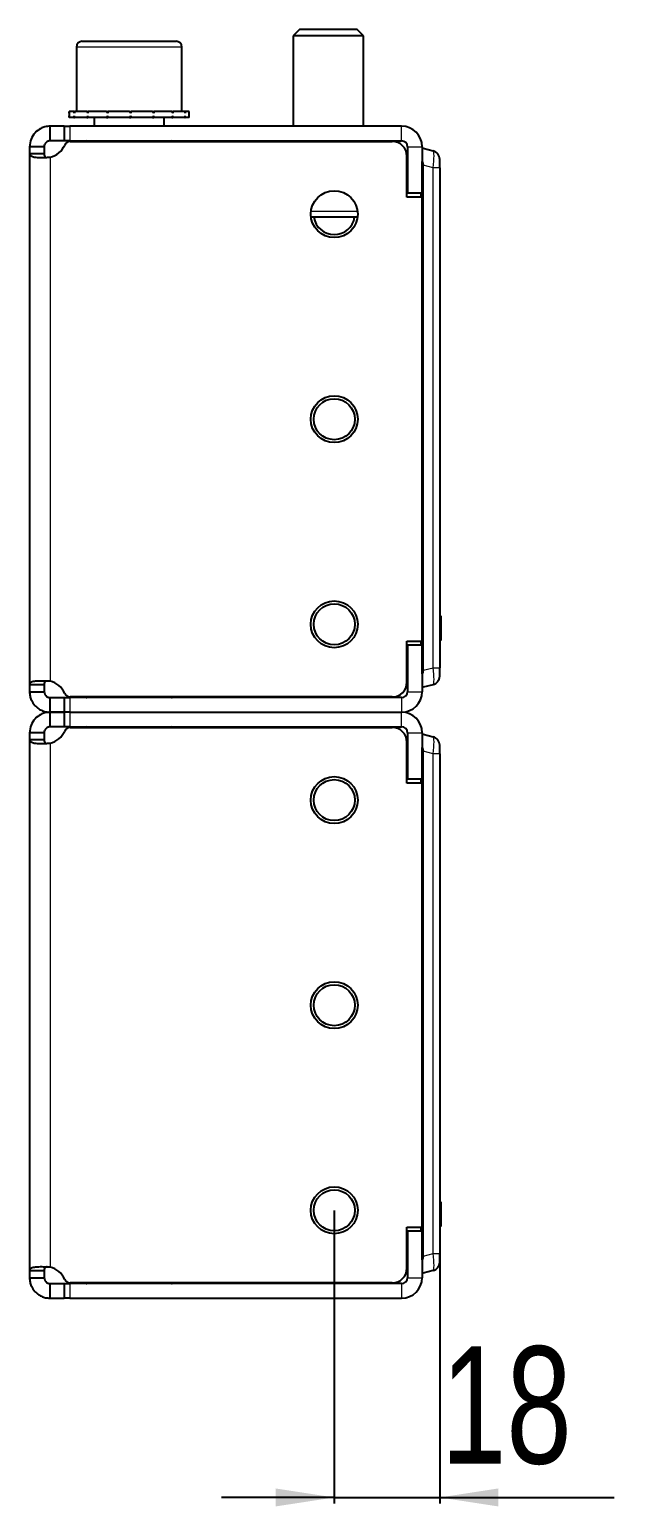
# Model space of a CAD drawing. Header units: millimetres. Extents: x 0 to 2072, y -808 to 616.
# Drawn here: x 1455.8 to 1556.3, y 253.8 to 505.9 of the extents above; entities that cross this region are included whole.
import ezdxf

# ---------------------------------------------------------------- set-up
doc = ezdxf.new("R2010")
doc.units = ezdxf.units.MM
doc.layers.add('FORMAT', color=7, linetype='Continuous')
doc.styles.add('SLDTEXTSTYLE0', font='TXT', dxfattribs={"width": 0.75})
doc.dimstyles.new('SLDDIMSTYLE1', dxfattribs={"dimtxt": 20, "dimasz": 10, "dimexe": 0, "dimexo": 0.0625, "dimgap": 5, "dimtad": 2, "dimdec": 1, "dimrnd": 1e-09, "dimzin": 12, "dimdsep": 46, "dimtxsty": 'SLDTEXTSTYLE0', "dimsah": 1, "dimcen": 0.09, "dimadec": 0, "dimazin": 3, "dimtfac": 1, "dimtmove": 0, "dimatfit": 0, "dimfxl": 0, "dimfrac": 2, "dimtolj": 1, "dimtzin": 12, "dimarcsym": 0})

# ---------------------------------------------------------------- blocks, each defined once
blk = doc.blocks.new('_D_4')
at = {"layer": 'FORMAT'}
for p, q in [((1507.83, 304.38), (1507.83, 254.38)), ((1525.83, 299.63), (1525.83, 254.38)), ((1507.83, 255.38), (1488.6, 255.38)), ((1507.83, 255.38), (1525.83, 255.38)), ((1525.83, 255.38), (1555.61, 255.38))]:
    blk.add_line(p, q, dxfattribs=at)
for points in [[(1507.83, 255.38), (1497.83, 256.92), (1497.83, 253.85)], [(1525.83, 255.38), (1535.83, 253.85), (1535.83, 256.92)]]:
    blk.add_solid(points, dxfattribs=at)
at = {"layer": 'FORMAT', "insert": (1526.05, 281.17), "char_height": 20, "attachment_point": 1, "style": 'SLDTEXTSTYLE0'}
blk.add_mtext('18', dxfattribs=at)

msp = doc.modelspace()

# ---------------------------------------------------------------- linework, layer by layer
at = {"color": 7, "linetype": 'Continuous', "lineweight": 25}
for p, q in [((1501.9, 505.89), (1500.83, 504.82)), ((1500.83, 504.82), (1500.83, 489.39)), ((1512.83, 504.82), (1500.83, 504.82)), ((1511.75, 505.89), (1501.9, 505.89)), ((1512.83, 504.82), (1511.75, 505.89)), ((1512.83, 489.39), (1512.83, 504.82)), ((1463.83, 502.89), (1463.83, 491.89)), ((1464.83, 503.89), (1480.83, 503.89)), ((1481.83, 491.89), (1481.83, 502.89)), ((1462.58, 491.89), (1462.58, 490.89)), ((1462.58, 491.89), (1462.58, 491.64)), ((1463.38, 491.89), (1462.58, 491.89)), ((1462.58, 491.89), (1462.58, 491.89)), ((1463.38, 491.89), (1463.48, 491.89)), ((1463.48, 491.89), (1463.48, 491.64)), ((1465.62, 491.89), (1463.48, 491.89)), ((1465.62, 491.89), (1465.8, 491.89)), ((1465.8, 491.89), (1465.8, 491.64)), ((1468.95, 491.89), (1465.8, 491.89)), ((1468.95, 491.89), (1469.19, 491.89)), ((1469.19, 491.89), (1469.19, 491.64)), ((1472.88, 491.89), (1469.19, 491.89)), ((1472.88, 491.89), (1472.97, 491.89)), ((1473.09, 491.89), (1473.13, 491.89)), ((1473.13, 491.89), (1473.13, 491.64)), ((1476.8, 491.89), (1473.13, 491.89)), ((1476.8, 491.89), (1477.03, 491.89)), ((1477.03, 491.89), (1477.03, 491.64)), ((1480.11, 491.89), (1477.03, 491.89)), ((1480.11, 491.89), (1480.29, 491.89)), ((1480.29, 491.89), (1480.29, 491.64)), ((1482.32, 491.89), (1480.29, 491.89)), ((1482.32, 491.89), (1482.41, 491.89)), ((1482.41, 491.89), (1482.41, 491.64)), ((1483.08, 491.89), (1482.41, 491.89)), ((1483.08, 490.89), (1483.08, 491.89)), ((1459.33, 486.89), (1459.33, 489.39)), ((1461.73, 489.39), (1459.33, 489.39)), ((1461.73, 489.39), (1461.73, 486.89)), ((1461.73, 489.39), (1462.73, 489.39)), ((1462.58, 490.89), (1462.58, 491.14)), ((1463.38, 490.89), (1462.58, 490.89)), ((1462.58, 490.89), (1462.58, 490.89)), ((1519.33, 489.39), (1462.73, 489.39)), ((1463.38, 490.89), (1463.48, 490.89)), ((1463.48, 490.89), (1463.48, 491.14)), ((1465.62, 490.89), (1463.48, 490.89)), ((1465.62, 490.89), (1465.8, 490.89)), ((1465.8, 490.89), (1465.8, 491.14)), ((1468.95, 490.89), (1465.8, 490.89)), ((1466.83, 490.89), (1466.83, 489.39)), ((1468.95, 490.89), (1469.19, 490.89)), ((1469.19, 490.89), (1469.19, 491.14)), ((1472.88, 490.89), (1469.19, 490.89)), ((1472.88, 490.89), (1473.06, 490.89)), ((1473.06, 490.89), (1473.13, 490.89)), ((1473.13, 490.89), (1473.13, 491.14)), ((1476.8, 490.89), (1473.13, 490.89)), ((1476.8, 490.89), (1477.03, 490.89)), ((1477.03, 490.89), (1477.03, 491.14)), ((1480.11, 490.89), (1477.03, 490.89)), ((1478.83, 489.39), (1478.83, 490.89)), ((1480.11, 490.89), (1480.29, 490.89)), ((1480.29, 490.89), (1480.29, 491.14)), ((1482.32, 490.89), (1480.29, 490.89)), ((1482.32, 490.89), (1482.41, 490.89)), ((1482.41, 490.89), (1482.41, 491.14)), ((1483.08, 490.89), (1482.41, 490.89)), ((1461.73, 486.89), (1459.33, 486.89)), ((1462.73, 486.89), (1461.73, 486.89)), ((1462.73, 486.89), (1519.33, 486.89)), ((1462.75, 486.79), (1517.73, 486.79)), ((1496.58, 486.89), (1496.58, 486.79)), ((1496.87, 486.89), (1496.87, 486.79)), ((1498.56, 486.89), (1498.56, 486.79)), ((1501.5, 486.89), (1501.5, 486.79)), ((1505.26, 486.89), (1505.26, 486.79)), ((1509.26, 486.89), (1509.26, 486.79)), ((1512.88, 486.89), (1512.88, 486.79)), ((1515.59, 486.89), (1515.59, 486.79)), ((1516.96, 486.89), (1516.96, 486.79)), ((1517.08, 486.79), (1517.08, 486.89)), ((1458.33, 485.89), (1455.83, 485.89)), ((1455.83, 485.89), (1455.83, 484.67)), ((1455.83, 484.67), (1455.83, 394.11)), ((1458.33, 484.67), (1455.83, 484.67)), ((1458.33, 485.89), (1458.33, 484.67)), ((1520.23, 477.29), (1520.23, 484.29)), ((1520.33, 485.89), (1520.33, 477.94)), ((1522.83, 485.89), (1522.83, 477.94)), ((1522.83, 485.64), (1523.03, 485.64)), ((1523.03, 485.64), (1524.72, 485.19)), ((1522.83, 395.92), (1522.83, 483.37)), ((1523.03, 396.54), (1523.03, 482.74)), ((1525.83, 482.29), (1525.83, 483.74)), ((1525.83, 482.29), (1525.83, 407.84)), ((1520.23, 478.87), (1520.33, 478.66)), ((1522.83, 477.29), (1520.23, 477.29)), ((1522.83, 477.94), (1520.33, 477.94)), ((1522.83, 477.29), (1522.83, 401.49)), ((1511.8, 473.89), (1503.86, 473.89)), ((1525.83, 407.84), (1525.83, 399.64)), ((1526.03, 405.9), (1525.83, 405.9)), ((1526.03, 405.86), (1525.83, 405.86)), ((1526.03, 405.84), (1525.83, 405.84)), ((1526.03, 405.4), (1526.03, 402.08)), ((1520.23, 401.49), (1522.83, 401.49)), ((1520.23, 394.49), (1520.23, 401.49)), ((1520.33, 400.84), (1520.33, 392.89)), ((1522.83, 400.84), (1520.33, 400.84)), ((1522.83, 400.84), (1522.83, 392.89)), ((1526.03, 401.64), (1525.83, 401.64)), ((1526.03, 401.59), (1525.83, 401.59)), ((1520.23, 400.41), (1520.33, 400.63)), ((1525.83, 399.64), (1525.83, 396.99)), ((1525.83, 395.54), (1525.83, 396.99)), ((1455.83, 394.11), (1458.33, 394.11)), ((1455.83, 394.11), (1455.83, 392.89)), ((1458.33, 394.11), (1458.33, 392.89)), ((1523.03, 393.64), (1522.83, 393.64)), ((1524.72, 394.09), (1523.03, 393.64)), ((1455.83, 392.89), (1458.33, 392.89)), ((1459.33, 389.39), (1459.33, 391.89)), ((1459.33, 391.89), (1461.73, 391.89)), ((1461.73, 391.89), (1461.73, 389.39)), ((1461.73, 391.89), (1462.73, 391.89)), ((1519.33, 391.89), (1462.73, 391.89)), ((1517.73, 391.99), (1462.75, 391.99)), ((1459.33, 389.39), (1461.73, 389.39)), ((1459.33, 386.89), (1459.33, 389.39)), ((1461.73, 389.39), (1459.33, 389.39)), ((1461.73, 389.39), (1461.73, 386.89)), ((1462.73, 389.39), (1461.73, 389.39)), ((1462.73, 389.39), (1519.33, 389.39)), ((1455.83, 385.89), (1455.83, 384.67)), ((1458.33, 385.89), (1455.83, 385.89)), ((1458.33, 385.89), (1458.33, 384.67)), ((1461.73, 386.89), (1459.33, 386.89)), ((1462.73, 386.89), (1461.73, 386.89)), ((1462.73, 386.89), (1519.33, 386.89)), ((1462.75, 386.79), (1517.73, 386.79)), ((1520.33, 385.89), (1520.33, 377.94)), ((1522.83, 385.89), (1522.83, 377.94)), ((1522.83, 385.64), (1523.03, 385.64)), ((1523.03, 385.64), (1524.72, 385.19)), ((1455.83, 384.67), (1455.83, 294.11)), ((1458.33, 384.67), (1455.83, 384.67)), ((1520.23, 377.29), (1520.23, 384.29)), ((1522.83, 295.92), (1522.83, 383.37)), ((1525.83, 382.29), (1525.83, 383.74)), ((1523.03, 296.54), (1523.03, 382.74)), ((1525.83, 382.29), (1525.83, 307.84)), ((1520.23, 378.87), (1520.33, 378.66)), ((1522.83, 377.29), (1520.23, 377.29)), ((1522.83, 377.94), (1520.33, 377.94)), ((1522.83, 377.29), (1522.83, 301.49)), ((1525.83, 307.84), (1525.83, 299.64)), ((1526.03, 305.9), (1525.83, 305.9)), ((1526.03, 305.86), (1525.83, 305.86)), ((1526.03, 305.84), (1525.83, 305.84)), ((1526.03, 305.4), (1526.03, 302.08)), ((1520.23, 301.49), (1522.83, 301.49)), ((1520.23, 294.49), (1520.23, 301.49)), ((1520.23, 300.41), (1520.33, 300.63)), ((1520.33, 300.84), (1520.33, 292.89)), ((1522.83, 300.84), (1520.33, 300.84)), ((1522.83, 300.84), (1522.83, 292.89)), ((1526.03, 301.64), (1525.83, 301.64)), ((1526.03, 301.59), (1525.83, 301.59)), ((1525.83, 299.64), (1525.83, 296.99)), ((1525.83, 295.54), (1525.83, 296.99)), ((1455.83, 294.11), (1458.33, 294.11)), ((1455.83, 294.11), (1455.83, 292.89)), ((1455.83, 292.89), (1458.33, 292.89)), ((1458.33, 294.11), (1458.33, 292.89)), ((1523.03, 293.64), (1522.83, 293.64)), ((1524.72, 294.09), (1523.03, 293.64)), ((1459.33, 289.39), (1459.33, 291.89)), ((1459.33, 291.89), (1461.73, 291.89)), ((1461.73, 291.89), (1461.73, 289.39)), ((1461.73, 291.89), (1462.73, 291.89)), ((1519.33, 291.89), (1462.73, 291.89)), ((1517.73, 291.99), (1462.75, 291.99)), ((1459.33, 289.39), (1461.73, 289.39)), ((1462.73, 289.39), (1461.73, 289.39)), ((1462.73, 289.39), (1519.33, 289.39))]:
    msp.add_line(p, q, dxfattribs=at)
at = {"color": 8, "linetype": 'Continuous', "lineweight": 18}
for p, q in [((1481.83, 502.89), (1463.83, 502.89)), ((1462.73, 489.39), (1462.73, 486.89)), ((1519.33, 486.89), (1519.33, 489.39)), ((1459.33, 484.12), (1459.33, 394.67)), ((1520.33, 485.89), (1522.83, 485.89)), ((1524.72, 482.29), (1523.03, 482.74)), ((1524.72, 396.99), (1524.72, 482.29)), ((1525.83, 482.29), (1524.72, 482.29)), ((1522.63, 477.29), (1522.63, 477.94)), ((1503.86, 474.89), (1511.8, 474.89)), ((1526.03, 405.4), (1525.83, 405.4)), ((1522.63, 400.84), (1522.63, 401.49)), ((1526.03, 402.08), (1525.83, 402.08)), ((1523.03, 396.54), (1524.72, 396.99)), ((1524.72, 396.99), (1525.83, 396.99)), ((1462.73, 391.89), (1462.73, 389.39)), ((1519.33, 391.89), (1519.33, 389.39)), ((1520.33, 392.89), (1522.83, 392.89)), ((1462.73, 389.39), (1462.73, 386.89)), ((1519.33, 386.89), (1519.33, 389.39)), ((1520.33, 385.89), (1522.83, 385.89)), ((1459.33, 384.12), (1459.33, 294.67)), ((1524.72, 382.29), (1523.03, 382.74)), ((1524.72, 296.99), (1524.72, 382.29)), ((1525.83, 382.29), (1524.72, 382.29)), ((1522.63, 377.29), (1522.63, 377.94)), ((1526.03, 305.4), (1525.83, 305.4)), ((1522.63, 300.84), (1522.63, 301.49)), ((1526.03, 302.08), (1525.83, 302.08)), ((1523.03, 296.54), (1524.72, 296.99)), ((1524.72, 296.99), (1525.83, 296.99)), ((1520.33, 292.89), (1522.83, 292.89)), ((1462.73, 291.89), (1462.73, 289.39)), ((1519.33, 291.89), (1519.33, 289.39))]:
    msp.add_line(p, q, dxfattribs=at)
at = {"color": 7, "linetype": 'Continuous', "lineweight": 25}
for centre, radius in [((1507.83, 474.39), 4), ((1507.83, 439.39), 4), ((1507.83, 439.39), 3.5), ((1507.83, 404.39), 4), ((1507.83, 404.39), 3.5), ((1507.83, 374.39), 4), ((1507.83, 374.39), 3.5), ((1507.83, 339.39), 4), ((1507.83, 339.39), 3.5), ((1507.83, 304.39), 4), ((1507.83, 304.39), 3.5)]:
    msp.add_circle(centre, radius, dxfattribs=at)
for centre, radius, start, end in [((1464.83, 502.89), 1, 90, 180), ((1480.83, 502.89), 1, 0, 90), ((1519.33, 485.89), 3.5, 360, 90), ((1462.75, 485.79), 1, 90, 157.1146), ((1465.48, 486.54), 0.35, 45.5847, 90), ((1480.18, 486.54), 0.35, 90, 134.4153), ((1517.73, 484.29), 2.5, 360, 90), ((1519.33, 485.89), 1, 360, 90), ((1458.61, 487.54), 3.5, 281.8948, 337.1146), ((1524.33, 483.74), 1.5, 0, 75), ((1507.83, 474.39), 3.5, 188.2132, 351.7868), ((1458.61, 391.24), 3.5, 22.8854, 78.1052), ((1517.73, 394.49), 2.5, 270, 0), ((1524.33, 395.54), 1.5, 285, 0), ((1462.75, 392.99), 1, 202.8854, 270), ((1465.48, 392.24), 0.35, 270, 314.4153), ((1480.18, 392.24), 0.35, 225.5847, 270), ((1519.33, 392.89), 3.5, 270, 0), ((1519.33, 392.89), 1, 270, 0), ((1519.33, 385.89), 3.5, 360, 90), ((1458.61, 387.54), 3.5, 281.8948, 337.1146), ((1462.75, 385.79), 1, 90, 157.1146), ((1465.48, 386.54), 0.35, 45.5847, 90), ((1480.18, 386.54), 0.35, 90, 134.4153), ((1517.73, 384.29), 2.5, 360, 90), ((1519.33, 385.89), 1, 360, 90), ((1524.33, 383.74), 1.5, 0, 75), ((1524.33, 295.54), 1.5, 285, 0), ((1458.61, 291.24), 3.5, 22.8854, 78.1052), ((1462.75, 292.99), 1, 202.8854, 270), ((1517.73, 294.49), 2.5, 270, 0), ((1519.33, 292.89), 3.5, 270, 0), ((1519.33, 292.89), 1, 270, 0), ((1465.48, 292.24), 0.35, 270, 314.4153), ((1480.18, 292.24), 0.35, 225.5847, 270)]:
    msp.add_arc(centre, radius, start, end, dxfattribs=at)
at = {"color": 8, "linetype": 'Continuous', "lineweight": 18}
for centre, major_axis, start_param, end_param in [((1524.33, 482.19), (0.38, 3), 4.762686, 6.266445), ((1524.33, 397.1), (-0.38, 3), 3.158333, 4.662092), ((1524.33, 382.19), (0.38, 3), 4.762686, 6.266445), ((1524.33, 297.1), (-0.38, 3), 3.158333, 4.662092)]:
    msp.add_ellipse(centre, major_axis=major_axis, ratio=0.123038, start_param=start_param, end_param=end_param, dxfattribs=at)
at = {"color": 7, "linetype": 'Continuous', "lineweight": 25}
for centre, major_axis, start_param, end_param in [((1511.44, 485.64), (11.57, -3.1), 0.067037, 0.253072), ((1511.44, 393.64), (11.57, 3.1), 6.030113, 6.216148), ((1511.44, 385.64), (11.57, -3.1), 0.067037, 0.253072), ((1511.44, 293.64), (11.57, 3.1), 6.030113, 6.216148)]:
    msp.add_ellipse(centre, major_axis=major_axis, ratio=0.250563, start_param=start_param, end_param=end_param, dxfattribs=at)
for points, knots in [([(1462.58, 491.64), (1462.58, 491.68), (1462.58, 491.75), (1462.58, 491.83), (1462.58, 491.87), (1462.58, 491.89)], [0, 0, 0, 0, 0.4999808, 0.7499881, 1, 1, 1, 1]), ([(1463.48, 491.64), (1463.46, 491.68), (1463.43, 491.75), (1463.4, 491.83), (1463.39, 491.87), (1463.38, 491.89)], [0, 0, 0, 0, 0.499981, 0.749988, 1, 1, 1, 1]), ([(1465.8, 491.64), (1465.77, 491.68), (1465.72, 491.75), (1465.66, 491.83), (1465.63, 491.87), (1465.62, 491.89)], [0, 0, 0, 0, 0.499981, 0.749988, 1, 1, 1, 1]), ([(1469.19, 491.64), (1469.15, 491.68), (1469.09, 491.75), (1469.01, 491.83), (1468.97, 491.87), (1468.95, 491.89)], [0, 0, 0, 0, 0.499981, 0.749988, 1, 1, 1, 1]), ([(1473.13, 491.64), (1473.09, 491.68), (1473.03, 491.75), (1472.94, 491.83), (1472.9, 491.87), (1472.88, 491.89)], [0, 0, 0, 0, 0.499981, 0.749988, 1, 1, 1, 1]), ([(1473.13, 491.64), (1473.12, 491.71), (1473.09, 491.84), (1473.07, 491.88), (1473.06, 491.89)], [0, 0, 0, 0, 0.561794, 1, 1, 1, 1]), ([(1477.03, 491.64), (1476.99, 491.68), (1476.93, 491.75), (1476.86, 491.83), (1476.82, 491.87), (1476.8, 491.89)], [0, 0, 0, 0, 0.499981, 0.749988, 1, 1, 1, 1]), ([(1480.29, 491.64), (1480.26, 491.68), (1480.21, 491.75), (1480.16, 491.83), (1480.13, 491.87), (1480.11, 491.89)], [0, 0, 0, 0, 0.4999808, 0.7499881, 1, 1, 1, 1]), ([(1482.41, 491.64), (1482.39, 491.68), (1482.37, 491.75), (1482.34, 491.83), (1482.32, 491.87), (1482.32, 491.89)], [0, 0, 0, 0, 0.499981, 0.749988, 1, 1, 1, 1]), ([(1459.33, 489.39), (1459.03, 489.37), (1458.48, 489.33), (1457.58, 488.98), (1456.7, 488.31), (1455.97, 487.2), (1455.88, 486.34), (1455.83, 485.89)], [0, 0, 0, 0, 0.16069, 0.3013121, 0.5219513, 0.7535732, 1, 1, 1, 1]), ([(1462.58, 490.89), (1462.58, 490.91), (1462.58, 490.95), (1462.58, 491.04), (1462.58, 491.1), (1462.58, 491.14)], [0, 0, 0, 0, 0.25014, 0.50028, 1, 1, 1, 1]), ([(1463.38, 490.89), (1463.39, 490.91), (1463.4, 490.95), (1463.43, 491.04), (1463.46, 491.1), (1463.48, 491.14)], [0, 0, 0, 0, 0.25014, 0.50028, 1, 1, 1, 1]), ([(1465.62, 490.89), (1465.63, 490.91), (1465.66, 490.95), (1465.72, 491.04), (1465.77, 491.1), (1465.8, 491.14)], [0, 0, 0, 0, 0.25014, 0.50028, 1, 1, 1, 1]), ([(1468.95, 490.89), (1468.97, 490.91), (1469.01, 490.95), (1469.09, 491.04), (1469.15, 491.1), (1469.19, 491.14)], [0, 0, 0, 0, 0.2501401, 0.5002802, 1, 1, 1, 1]), ([(1472.88, 490.89), (1472.9, 490.91), (1472.94, 490.95), (1473.03, 491.04), (1473.09, 491.1), (1473.13, 491.14)], [0, 0, 0, 0, 0.25014, 0.50028, 1, 1, 1, 1]), ([(1473.13, 491.14), (1473.12, 491.07), (1473.09, 490.94), (1473.07, 490.91), (1473.06, 490.89)], [0, 0, 0, 0, 0.561794, 1, 1, 1, 1]), ([(1476.8, 490.89), (1476.82, 490.91), (1476.86, 490.95), (1476.93, 491.04), (1476.99, 491.1), (1477.03, 491.14)], [0, 0, 0, 0, 0.25014, 0.50028, 1, 1, 1, 1]), ([(1480.11, 490.89), (1480.13, 490.91), (1480.16, 490.95), (1480.21, 491.04), (1480.26, 491.1), (1480.29, 491.14)], [0, 0, 0, 0, 0.25014, 0.50028, 1, 1, 1, 1]), ([(1482.32, 490.89), (1482.32, 490.91), (1482.34, 490.95), (1482.37, 491.04), (1482.39, 491.1), (1482.41, 491.14)], [0, 0, 0, 0, 0.25014, 0.50028, 1, 1, 1, 1]), ([(1459.33, 486.89), (1459.24, 486.89), (1459.09, 486.87), (1458.88, 486.79), (1458.72, 486.69), (1458.58, 486.57), (1458.48, 486.43), (1458.36, 486.19), (1458.34, 486.01), (1458.33, 485.89)], [0, 0, 0, 0, 0.156786, 0.290809, 0.403501, 0.497298, 0.607133, 0.726181, 1, 1, 1, 1]), ([(1496.83, 486.79), (1496.83, 486.8), (1496.82, 486.84), (1496.82, 486.87), (1496.81, 486.89)], [0, 0, 0, 0, 0.374848, 1, 1, 1, 1]), ([(1498.47, 486.79), (1498.46, 486.8), (1498.44, 486.84), (1498.42, 486.87), (1498.41, 486.89)], [0, 0, 0, 0, 0.374848, 1, 1, 1, 1]), ([(1501.38, 486.79), (1501.37, 486.8), (1501.34, 486.84), (1501.31, 486.87), (1501.29, 486.89)], [0, 0, 0, 0, 0.374848, 1, 1, 1, 1]), ([(1505.11, 486.79), (1505.1, 486.8), (1505.07, 486.84), (1505.04, 486.87), (1505.01, 486.89)], [0, 0, 0, 0, 0.374848, 1, 1, 1, 1]), ([(1509.11, 486.79), (1509.1, 486.8), (1509.07, 486.84), (1509.03, 486.87), (1509.01, 486.89)], [0, 0, 0, 0, 0.374848, 1, 1, 1, 1]), ([(1512.76, 486.79), (1512.75, 486.8), (1512.72, 486.84), (1512.7, 486.87), (1512.68, 486.89)], [0, 0, 0, 0, 0.374848, 1, 1, 1, 1]), ([(1515.51, 486.79), (1515.5, 486.8), (1515.48, 486.84), (1515.47, 486.87), (1515.45, 486.89)], [0, 0, 0, 0, 0.374848, 1, 1, 1, 1]), ([(1516.93, 486.79), (1516.93, 486.8), (1516.93, 486.84), (1516.92, 486.87), (1516.92, 486.89)], [0, 0, 0, 0, 0.374848, 1, 1, 1, 1]), ([(1455.83, 484.67), (1455.88, 484.54), (1455.97, 484.33), (1456.54, 484.13), (1457.14, 484.06), (1457.77, 484.04), (1458.51, 484.06), (1459.05, 484.1), (1459.33, 484.12)], [0, 0, 0, 0, 0.254149, 0.448213, 0.574908, 0.708872, 0.850468, 1, 1, 1, 1]), ([(1458.33, 484.67), (1458.34, 484.55), (1458.36, 484.35), (1458.51, 484.14), (1458.65, 484.09), (1458.69, 484.08)], [0, 0, 0, 0, 0.488232, 0.819706, 1, 1, 1, 1]), ([(1526.03, 405.84), (1526.03, 405.83), (1526.03, 405.82), (1526.03, 405.7), (1526.03, 405.56), (1526.03, 405.45), (1526.03, 405.4)], [0, 0, 0, 0, 0.281303, 0.555629, 0.773878, 1, 1, 1, 1]), ([(1526.03, 402.08), (1526.03, 402.01), (1526.03, 401.89), (1526.03, 401.74), (1526.03, 401.65), (1526.03, 401.64), (1526.03, 401.64)], [0, 0, 0, 0, 0.285197, 0.560428, 0.777044, 1, 1, 1, 1]), ([(1459.33, 394.67), (1459.01, 394.68), (1458.42, 394.71), (1457.48, 394.72), (1456.61, 394.68), (1455.95, 394.47), (1455.87, 394.23), (1455.83, 394.11)], [0, 0, 0, 0, 0.17084, 0.319217, 0.548103, 0.767822, 1, 1, 1, 1]), ([(1458.85, 394.72), (1458.85, 394.72), (1458.78, 394.72), (1458.68, 394.71), (1458.55, 394.66), (1458.46, 394.57), (1458.35, 394.4), (1458.34, 394.23), (1458.33, 394.11)], [0, 0, 0, 0, 0.010499, 0.167595, 0.301027, 0.450649, 0.615637, 1, 1, 1, 1]), ([(1455.83, 392.89), (1455.84, 392.63), (1455.88, 392.14), (1456.16, 391.32), (1456.62, 390.61), (1457.25, 390.05), (1457.87, 389.69), (1458.57, 389.44), (1459.07, 389.41), (1459.33, 389.39)], [0, 0, 0, 0, 0.144067, 0.271276, 0.474907, 0.597997, 0.726338, 0.860245, 1, 1, 1, 1]), ([(1458.33, 392.89), (1458.34, 392.75), (1458.36, 392.56), (1458.49, 392.34), (1458.6, 392.2), (1458.73, 392.08), (1458.91, 391.97), (1459.12, 391.9), (1459.26, 391.9), (1459.33, 391.89)], [0, 0, 0, 0, 0.2941026, 0.4063735, 0.4970139, 0.6118531, 0.7316911, 0.860101, 1, 1, 1, 1]), ([(1459.33, 389.39), (1459.03, 389.37), (1458.48, 389.33), (1457.58, 388.98), (1456.7, 388.31), (1455.97, 387.2), (1455.88, 386.34), (1455.83, 385.89)], [0, 0, 0, 0, 0.16069, 0.301312, 0.521951, 0.753573, 1, 1, 1, 1]), ([(1459.33, 386.89), (1459.24, 386.89), (1459.09, 386.87), (1458.88, 386.79), (1458.72, 386.69), (1458.58, 386.57), (1458.48, 386.43), (1458.36, 386.19), (1458.34, 386.01), (1458.33, 385.89)], [0, 0, 0, 0, 0.156786, 0.290809, 0.403501, 0.497298, 0.607133, 0.726181, 1, 1, 1, 1]), ([(1455.83, 384.67), (1455.88, 384.54), (1455.97, 384.33), (1456.54, 384.13), (1457.14, 384.06), (1457.77, 384.04), (1458.51, 384.06), (1459.05, 384.1), (1459.33, 384.12)], [0, 0, 0, 0, 0.254149, 0.448213, 0.574908, 0.708872, 0.850468, 1, 1, 1, 1]), ([(1458.33, 384.67), (1458.34, 384.55), (1458.36, 384.35), (1458.51, 384.14), (1458.65, 384.09), (1458.69, 384.08)], [0, 0, 0, 0, 0.488232, 0.819706, 1, 1, 1, 1]), ([(1526.03, 305.84), (1526.03, 305.83), (1526.03, 305.82), (1526.03, 305.7), (1526.03, 305.56), (1526.03, 305.45), (1526.03, 305.4)], [0, 0, 0, 0, 0.281303, 0.555629, 0.773878, 1, 1, 1, 1]), ([(1526.03, 302.08), (1526.03, 302.01), (1526.03, 301.89), (1526.03, 301.74), (1526.03, 301.65), (1526.03, 301.64), (1526.03, 301.64)], [0, 0, 0, 0, 0.285197, 0.560428, 0.777044, 1, 1, 1, 1]), ([(1459.33, 294.67), (1459.01, 294.68), (1458.42, 294.71), (1457.48, 294.72), (1456.61, 294.68), (1455.95, 294.47), (1455.87, 294.23), (1455.83, 294.11)], [0, 0, 0, 0, 0.17084, 0.319217, 0.548103, 0.767822, 1, 1, 1, 1]), ([(1455.83, 292.89), (1455.84, 292.63), (1455.88, 292.14), (1456.16, 291.32), (1456.62, 290.61), (1457.25, 290.05), (1457.87, 289.69), (1458.57, 289.44), (1459.07, 289.41), (1459.33, 289.39)], [0, 0, 0, 0, 0.144067, 0.271276, 0.474907, 0.597997, 0.726338, 0.860245, 1, 1, 1, 1]), ([(1458.85, 294.72), (1458.85, 294.72), (1458.78, 294.72), (1458.68, 294.71), (1458.55, 294.66), (1458.46, 294.57), (1458.35, 294.4), (1458.34, 294.23), (1458.33, 294.11)], [0, 0, 0, 0, 0.010499, 0.167595, 0.301027, 0.450649, 0.615637, 1, 1, 1, 1]), ([(1458.33, 292.89), (1458.34, 292.75), (1458.36, 292.56), (1458.49, 292.34), (1458.6, 292.2), (1458.73, 292.08), (1458.91, 291.97), (1459.12, 291.9), (1459.26, 291.9), (1459.33, 291.89)], [0, 0, 0, 0, 0.2941026, 0.4063735, 0.4970139, 0.6118531, 0.7316911, 0.860101, 1, 1, 1, 1])]:
    msp.add_open_spline(points, degree=3, knots=knots, dxfattribs=at)

# ---------------------------------------------------------------- dimensions: what is measured, and where the dimension line sits
at = {"layer": 'FORMAT'}
dim = msp.add_linear_dim(base=(1525.83, 255.38), p1=(1507.83, 304.39), p2=(1525.83, 299.64), dimstyle='SLDDIMSTYLE1', dxfattribs=at)
dim.commit()
dim.dimension.update_dxf_attribs({"geometry": '_D_4', "text_midpoint": (1540.83, 255.38), "dimtype": 160})

doc.saveas('drawing.dxf')
